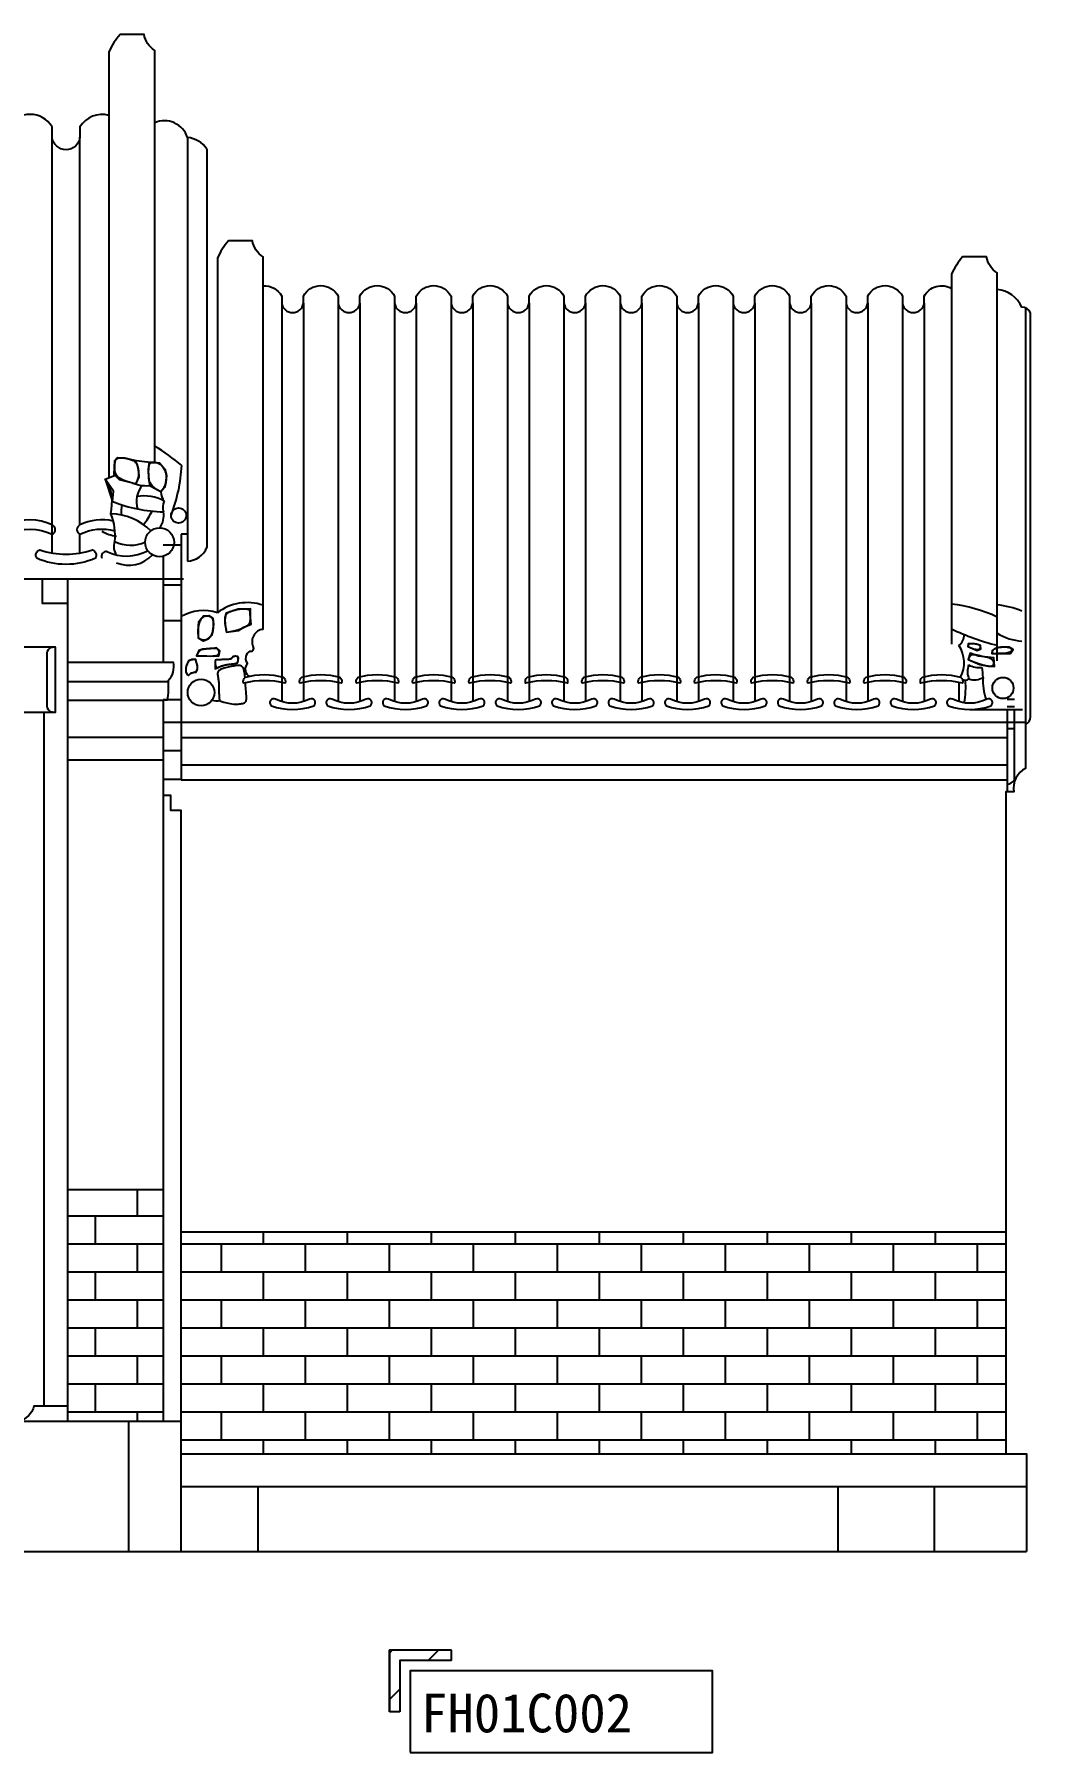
# Model space of a CAD drawing. Header units: metres. Extents: x 8921 to 17925, y 7667 to 23320.
# Drawn here: x 14069 to 17925, y 16674 to 23320 of the extents above; entities that cross this region are included whole.
import ezdxf

# ---------------------------------------------------------------- set-up
doc = ezdxf.new("R2010")
doc.units = ezdxf.units.M
for name, color, linetype in [('2', 2, 'Continuous'), ('3', 3, 'Continuous'), ('4', 4, 'Continuous'), ('7', 7, 'Continuous'), ('BH', 3, 'Continuous')]:
    doc.layers.add(name, color=color, linetype=linetype)

msp = doc.modelspace()

# ---------------------------------------------------------------- hatches: boundary and pattern name
at = {"layer": '3'}
h = msp.add_hatch(dxfattribs=at)
h.set_pattern_fill('ANSI31', scale=40)
h.paths.add_polyline_path([(15683.22, 17070.3), (15443.22, 17070.3), (15443.22, 16832.33), (15483.22, 16832.33), (15483.22, 17030.3), (15683.22, 17030.3)])
at = {"layer": 'BH'}
h = msp.add_hatch(dxfattribs=at)
h.set_pattern_fill('AR-BRSTD', scale=1.6)
h.paths.add_polyline_path([(14198.86, 17955.88), (14566.86, 17955.88), (14566.86, 18851.88), (14198.86, 18851.88)])
h.paths.add_polyline_path([(14637.26, 18688.28), (14637.26, 17829.88), (17828.85, 17829.88), (17828.85, 18688.28)])

# ---------------------------------------------------------------- linework, layer by layer
at = {"layer": '2'}
msp.add_line((8949.75, 17451.88), (17908.85, 17451.88), dxfattribs=at)
at = {"layer": '3'}
for p, q in [((14137.5, 21314.52), (14137.5, 22922.12)), ((14245.5, 21422.52), (14245.5, 22922.12)), ((14661.26, 22920.73), (14661.26, 21283.23)), ((15026.23, 22280.05), (15026.23, 20774.8)), ((15110.23, 22280.05), (15110.23, 20774.8)), ((15244.63, 22280.05), (15244.63, 20774.8)), ((15328.63, 22280.05), (15328.63, 20774.8)), ((15463.03, 22280.05), (15463.03, 20774.8)), ((15463.03, 22280.05), (15463.03, 20774.8)), ((15547.03, 22280.05), (15547.03, 20774.8)), ((15681.43, 22280.05), (15681.43, 20774.8)), ((15681.43, 22280.05), (15681.43, 20774.8)), ((15765.43, 22280.05), (15765.43, 20774.8)), ((15899.83, 22280.05), (15899.83, 20774.8)), ((15899.83, 22280.05), (15899.83, 20774.8)), ((15983.83, 22280.05), (15983.83, 20774.8)), ((16118.23, 22280.05), (16118.23, 20774.8)), ((16118.23, 22280.05), (16118.23, 20774.8)), ((16202.23, 22280.05), (16202.23, 20774.8)), ((16336.63, 22280.05), (16336.63, 20774.8)), ((16336.63, 22280.05), (16336.63, 20774.8)), ((16420.63, 22280.05), (16420.63, 20774.8)), ((16555.03, 22280.05), (16555.03, 20774.8)), ((16555.03, 22280.05), (16555.03, 20774.8)), ((16639.03, 22280.05), (16639.03, 20774.8)), ((16773.43, 22280.05), (16773.43, 20774.8)), ((16773.43, 22280.05), (16773.43, 20774.8)), ((16857.43, 22280.05), (16857.43, 20774.8)), ((16991.83, 22280.05), (16991.83, 20774.8)), ((16991.83, 22280.05), (16991.83, 20774.8)), ((17075.83, 22280.05), (17075.83, 20774.8)), ((17210.23, 22280.05), (17210.23, 20774.8)), ((17210.23, 22280.05), (17210.23, 20774.8)), ((17294.23, 22280.05), (17294.23, 20774.8)), ((17428.63, 22280.05), (17428.63, 20774.8)), ((17428.63, 22280.05), (17428.63, 20774.8)), ((17512.63, 22280.05), (17512.63, 20774.8)), ((17904.82, 22262.38), (17904.82, 20756.98)), ((14245.5, 21314.52), (14245.5, 21386.52)), ((14566.86, 21346.03), (14637.26, 21346.03)), ((14566.86, 21191.37), (14637.26, 21191.37)), ((14566.86, 21053.59), (14637.26, 21053.59)), ((14198.86, 20817.28), (14586.65, 20817.28)), ((15026.23, 20814.02), (15026.23, 20739.04)), ((15110.23, 20814.02), (15110.23, 20739.04)), ((15244.63, 20814.02), (15244.63, 20739.04)), ((15328.63, 20814.02), (15328.63, 20739.04)), ((15463.03, 20814.02), (15463.03, 20739.04)), ((15463.03, 20814.02), (15463.03, 20739.04)), ((15547.03, 20814.02), (15547.03, 20739.04)), ((15681.43, 20814.02), (15681.43, 20739.04)), ((15681.43, 20814.02), (15681.43, 20739.04)), ((15765.43, 20814.02), (15765.43, 20739.04)), ((15899.83, 20814.02), (15899.83, 20739.04)), ((15899.83, 20814.02), (15899.83, 20739.04)), ((15983.83, 20814.02), (15983.83, 20739.04)), ((16118.23, 20814.02), (16118.23, 20739.04)), ((16118.23, 20814.02), (16118.23, 20739.04)), ((16202.23, 20814.02), (16202.23, 20739.04)), ((16336.63, 20814.02), (16336.63, 20739.04)), ((16336.63, 20814.02), (16336.63, 20739.04)), ((16420.63, 20814.02), (16420.63, 20739.04)), ((16555.03, 20814.02), (16555.03, 20739.04)), ((16555.03, 20814.02), (16555.03, 20739.04)), ((16639.03, 20814.02), (16639.03, 20739.04)), ((16773.43, 20814.02), (16773.43, 20739.04)), ((16773.43, 20814.02), (16773.43, 20739.04)), ((16857.43, 20814.02), (16857.43, 20739.04)), ((16991.83, 20814.02), (16991.83, 20739.04)), ((16991.83, 20814.02), (16991.83, 20739.04)), ((17075.83, 20814.02), (17075.83, 20739.04)), ((17210.23, 20814.02), (17210.23, 20739.04)), ((17210.23, 20814.02), (17210.23, 20739.04)), ((17294.23, 20814.02), (17294.23, 20739.04)), ((17428.63, 20814.02), (17428.63, 20739.04)), ((17428.63, 20814.02), (17428.63, 20739.04)), ((17512.63, 20814.02), (17512.63, 20739.04)), ((17647.03, 20814.02), (17647.03, 20739.04)), ((14566.86, 20747.1), (14637.26, 20747.1)), ((17833.42, 20749.21), (17862.11, 20749.21)), ((17689.03, 20708.79), (17892.86, 20708.79)), ((17833.42, 20720.26), (17862.11, 20720.26)), ((14566.86, 20659.93), (14637.26, 20659.93)), ((17833.42, 20635.59), (17862.11, 20635.59)), ((14637.26, 20495.48), (17833.42, 20495.48)), ((14637.26, 17703.88), (17908.85, 17703.88)), ((17552.05, 17703.88), (17552.05, 17451.88)), ((15443.22, 16832.33), (15443.22, 17070.3)), ((15683.22, 17030.3), (15683.22, 17070.3)), ((15483.22, 16832.33), (15443.22, 16832.33))]:
    msp.add_line(p, q, dxfattribs=at)
for points in [[(14460.98, 21582.3), (14460.98, 21582.3), (14440.03, 21587.5), (14423.39, 21592.41), (14410.52, 21597.14), (14400.86, 21601.76), (14393.89, 21606.38), (14389.06, 21611.09), (14385.82, 21615.98), (14383.63, 21621.13), (14382.04, 21626.6), (14380.91, 21632.31), (14380.2, 21638.13), (14379.87, 21643.94), (14379.86, 21649.6), (14380.14, 21654.99), (14380.66, 21659.98), (14381.38, 21664.46), (14382.25, 21668.32), (14383.28, 21671.59), (14384.49, 21674.31), (14385.89, 21676.55), (14387.48, 21678.36), (14389.29, 21679.78), (14391.32, 21680.87), (14393.58, 21681.69), (14396.09, 21682.27), (14398.85, 21682.65), (14401.83, 21682.83), (14405.03, 21682.81), (14408.44, 21682.63), (14412.06, 21682.28), (14415.86, 21681.79), (14419.85, 21681.16), (14424.01, 21680.4), (14428.26, 21679.52), (14432.54, 21678.51), (14436.77, 21677.38), (14440.88, 21676.13), (14444.78, 21674.75), (14448.41, 21673.24), (14451.7, 21671.62), (14454.58, 21669.87), (14457.07, 21667.99), (14459.23, 21666), (14461.08, 21663.9), (14462.68, 21661.68), (14464.05, 21659.35), (14465.24, 21656.92), (14466.29, 21654.39), (14467.24, 21651.75), (14468.09, 21649.01), (14468.86, 21646.14), (14469.56, 21643.14), (14470.19, 21640), (14470.75, 21636.7), (14471.26, 21633.24), (14471.73, 21629.61), (14472.13, 21625.77), (14472.35, 21621.6), (14472.21, 21616.98), (14471.58, 21611.77), (14470.3, 21605.83), (14468.21, 21599.03), (14465.15, 21591.23), (14460.98, 21582.3), (14398.89, 21596.61), (14378.19, 21617.28), (14379.79, 21671.35), (14390.93, 21684.07), (14418, 21682.48), (14456.21, 21672.94), (14467.35, 21655.45), (14472.13, 21631.6), (14473.72, 21607.74), (14460.98, 21582.3)], [(14343.17, 21599.79), (14385.82, 21615.98)], [(14364.72, 21465.07), (14364.72, 21465.07), (14367.14, 21482.99), (14368.83, 21500.24), (14369.42, 21517), (14368.55, 21533.46), (14365.85, 21549.78), (14360.97, 21566.16), (14353.53, 21582.77), (14343.17, 21599.79), (14371.82, 21513.92), (14375.01, 21553.68), (14343.17, 21599.79)], [(14558.1, 21550.5), (14558.1, 21550.5), (14544.34, 21558.52), (14533.78, 21565.94), (14525.98, 21572.81), (14520.51, 21579.2), (14516.9, 21585.18), (14514.73, 21590.8), (14513.53, 21596.14), (14512.86, 21601.25), (14512.36, 21606.19), (14511.94, 21610.97), (14511.62, 21615.6), (14511.39, 21620.08), (14511.25, 21624.42), (14511.2, 21628.63), (14511.25, 21632.69), (14511.4, 21636.63), (14511.65, 21640.44), (14512.01, 21644.09), (14512.49, 21647.53), (14513.09, 21650.75), (14513.84, 21653.68), (14514.72, 21656.31), (14515.77, 21658.59), (14516.97, 21660.49), (14518.35, 21661.97), (14519.9, 21663.09), (14521.6, 21663.88), (14523.44, 21664.39), (14525.43, 21664.69), (14527.53, 21664.81), (14529.76, 21664.8), (14532.1, 21664.73), (14534.54, 21664.61), (14537.05, 21664.42), (14539.64, 21664.12), (14542.28, 21663.67), (14544.96, 21663.01), (14547.66, 21662.12), (14550.37, 21660.94), (14553.06, 21659.43), (14555.73, 21657.56), (14558.35, 21655.37), (14560.9, 21652.9), (14563.35, 21650.22), (14565.67, 21647.35), (14567.84, 21644.37), (14569.84, 21641.31), (14571.64, 21638.22), (14573.22, 21635.15), (14574.59, 21632.1), (14575.75, 21629.05), (14576.71, 21626), (14577.49, 21622.93), (14578.09, 21619.85), (14578.53, 21616.73), (14578.8, 21613.57), (14578.93, 21610.37), (14578.92, 21607.12), (14578.78, 21603.82), (14578.52, 21600.49), (14578.16, 21597.12), (14577.7, 21593.71), (14577.16, 21590.27), (14576.55, 21586.81), (14575.85, 21583.3), (14574.95, 21579.68), (14573.73, 21575.85), (14572.05, 21571.73), (14569.78, 21567.23), (14566.79, 21562.24), (14562.94, 21556.7), (14558.1, 21550.5), (14516.71, 21572.76), (14511.93, 21602.97), (14510.34, 21637.96), (14515.12, 21664.99), (14531.04, 21664.99), (14553.33, 21663.4), (14574.03, 21637.96), (14580.39, 21614.1), (14577.21, 21587.07), (14572.43, 21567.99), (14558.1, 21550.5)], [(14098.86, 21213.48), (14098.86, 21120.68), (14198.86, 21120.68)], [(14704.23, 20984.34), (14704.23, 20984.34), (14703.77, 20994.71), (14703.61, 21004.09), (14703.72, 21012.56), (14704.09, 21020.19), (14704.72, 21027.05), (14705.59, 21033.21), (14706.69, 21038.75), (14707.99, 21043.74), (14709.51, 21048.24), (14711.2, 21052.28), (14713.06, 21055.88), (14715.06, 21059.06), (14717.19, 21061.83), (14719.42, 21064.22), (14721.75, 21066.25), (14724.14, 21067.93), (14726.59, 21069.28), (14729.06, 21070.32), (14731.55, 21071.06), (14734.03, 21071.52), (14736.49, 21071.72), (14738.9, 21071.67), (14741.25, 21071.39), (14743.52, 21070.88), (14745.68, 21070.18), (14747.74, 21069.28), (14749.68, 21068.18), (14751.49, 21066.89), (14753.16, 21065.41), (14754.68, 21063.74), (14756.04, 21061.89), (14757.24, 21059.86), (14758.26, 21057.66), (14759.12, 21055.3), (14759.82, 21052.79), (14760.37, 21050.16), (14760.78, 21047.4), (14761.06, 21044.56), (14761.23, 21041.63), (14761.28, 21038.63), (14761.23, 21035.59), (14761.09, 21032.51), (14760.87, 21029.43), (14760.57, 21026.37), (14760.21, 21023.34), (14759.8, 21020.38), (14759.35, 21017.49), (14758.86, 21014.71), (14758.34, 21012.05), (14757.78, 21009.51), (14757.17, 21007.07), (14756.5, 21004.73), (14755.75, 21002.48), (14754.92, 21000.31), (14753.98, 20998.21), (14752.94, 20996.16), (14751.76, 20994.17), (14750.45, 20992.23), (14748.99, 20990.34), (14747.37, 20988.49), (14745.58, 20986.68), (14743.61, 20984.92), (14741.44, 20983.2), (14739.08, 20981.52), (14736.48, 20979.9), (14733.57, 20978.5), (14730.26, 20977.48), (14726.45, 20977.03), (14722.03, 20977.31), (14716.92, 20978.51), (14711.02, 20980.79), (14704.23, 20984.34), (14702.61, 21013.37), (14705.84, 21048.84), (14723.6, 21071.42), (14744.59, 21073.03), (14759.12, 21061.75), (14762.35, 21039.17), (14759.12, 21013.37), (14754.28, 20995.63), (14741.36, 20981.11), (14723.6, 20973.05), (14704.23, 20984.34)], [(14812.41, 21008.53), (14812.41, 21008.53), (14828.33, 21010.94), (14841.27, 21013.34), (14851.64, 21015.71), (14859.85, 21018.04), (14866.33, 21020.29), (14871.5, 21022.48), (14875.76, 21024.56), (14879.55, 21026.54), (14883.19, 21028.4), (14886.72, 21030.21), (14890.08, 21032.03), (14893.22, 21033.93), (14896.09, 21035.98), (14898.64, 21038.25), (14900.81, 21040.82), (14902.56, 21043.74), (14903.84, 21047.06), (14904.72, 21050.73), (14905.25, 21054.64), (14905.52, 21058.72), (14905.58, 21062.88), (14905.51, 21067.02), (14905.37, 21071.06), (14905.25, 21074.92), (14905.17, 21078.51), (14905.05, 21081.81), (14904.8, 21084.81), (14904.31, 21087.52), (14903.46, 21089.9), (14902.14, 21091.96), (14900.27, 21093.69), (14897.71, 21095.07), (14894.42, 21096.11), (14890.48, 21096.83), (14886.04, 21097.24), (14881.23, 21097.39), (14876.19, 21097.3), (14871.07, 21097), (14866, 21096.52), (14861.11, 21095.88), (14856.53, 21095.12), (14852.25, 21094.25), (14848.25, 21093.3), (14844.5, 21092.29), (14840.97, 21091.24), (14837.65, 21090.17), (14834.51, 21089.12), (14831.51, 21088.09), (14828.65, 21087.1), (14825.93, 21086.14), (14823.36, 21085.18), (14820.95, 21084.19), (14818.72, 21083.15), (14816.68, 21082.04), (14814.84, 21080.83), (14813.21, 21079.49), (14811.81, 21078), (14810.62, 21076.34), (14809.61, 21074.5), (14808.77, 21072.46), (14808.09, 21070.21), (14807.54, 21067.73), (14807.1, 21065), (14806.76, 21062.01), (14806.5, 21058.71), (14806.39, 21054.9), (14806.49, 21050.36), (14806.86, 21044.85), (14807.57, 21038.14), (14808.69, 21030), (14810.28, 21020.21), (14812.41, 21008.53), (14859.23, 21014.98), (14880.22, 21027.88), (14907.67, 21039.17), (14904.44, 21077.87), (14906.05, 21098.84), (14857.62, 21097.23), (14830.17, 21087.55), (14810.79, 21081.1), (14805.95, 21064.97), (14805.95, 21042.39), (14812.41, 21008.53)], [(14696.15, 20916.61), (14696.15, 20916.61), (14718.47, 20916.11), (14736.16, 20915.86), (14749.82, 20915.83), (14760.05, 20916.05), (14767.45, 20916.51), (14772.62, 20917.23), (14776.14, 20918.2), (14778.63, 20919.43), (14780.59, 20920.91), (14782.12, 20922.61), (14783.26, 20924.48), (14784.03, 20926.47), (14784.46, 20928.52), (14784.56, 20930.6), (14784.36, 20932.64), (14783.88, 20934.61), (14783.15, 20936.46), (14782.18, 20938.18), (14780.99, 20939.74), (14779.58, 20941.13), (14777.96, 20942.35), (14776.16, 20943.38), (14774.18, 20944.21), (14772.04, 20944.83), (14769.75, 20945.22), (14767.3, 20945.42), (14764.71, 20945.46), (14761.98, 20945.36), (14759.11, 20945.17), (14756.11, 20944.9), (14752.97, 20944.6), (14749.71, 20944.29), (14746.32, 20944), (14742.84, 20943.72), (14739.3, 20943.43), (14735.73, 20943.13), (14732.17, 20942.8), (14728.65, 20942.42), (14725.2, 20941.98), (14721.85, 20941.47), (14718.64, 20940.83), (14715.51, 20939.91), (14712.43, 20938.48), (14709.36, 20936.34), (14706.24, 20933.3), (14703.03, 20929.13), (14699.68, 20923.63), (14696.15, 20916.61), (14762.35, 20914.99), (14783.34, 20916.61), (14786.57, 20935.96), (14773.66, 20947.25), (14751.05, 20944.02), (14720.37, 20942.41), (14705.84, 20937.57), (14696.15, 20916.61)], [(17681.74, 20951.94), (17681.74, 20951.94), (17694.03, 20947.18), (17703.87, 20943.91), (17711.57, 20941.93), (17717.42, 20941.03), (17721.72, 20941), (17724.78, 20941.65), (17726.89, 20942.75), (17728.36, 20944.12), (17729.45, 20945.56), (17730.2, 20947.04), (17730.64, 20948.52), (17730.78, 20950), (17730.63, 20951.44), (17730.21, 20952.82), (17729.52, 20954.14), (17728.6, 20955.35), (17727.44, 20956.46), (17726.07, 20957.45), (17724.52, 20958.34), (17722.82, 20959.13), (17720.98, 20959.82), (17719.04, 20960.43), (17717.02, 20960.95), (17714.94, 20961.4), (17712.83, 20961.77), (17710.69, 20962.07), (17708.5, 20962.32), (17706.28, 20962.52), (17703.99, 20962.67), (17701.66, 20962.79), (17699.26, 20962.88), (17696.79, 20962.95), (17694.27, 20962.98), (17691.76, 20962.86), (17689.34, 20962.47), (17687.11, 20961.69), (17685.15, 20960.37), (17683.55, 20958.39), (17682.38, 20955.63), (17681.74, 20951.94), (17718.05, 20937.07), (17732.01, 20943.58), (17731.08, 20956.59), (17715.25, 20962.17), (17697.57, 20963.1), (17682.67, 20963.1), (17681.74, 20951.94)], [(17774.83, 20925.91), (17774.83, 20925.91), (17798.99, 20926.24), (17817.53, 20927.16), (17831.17, 20928.54), (17840.67, 20930.29), (17846.75, 20932.28), (17850.16, 20934.41), (17851.64, 20936.56), (17851.93, 20938.62), (17851.66, 20940.49), (17850.95, 20942.17), (17849.83, 20943.66), (17848.33, 20944.97), (17846.46, 20946.11), (17844.26, 20947.07), (17841.73, 20947.88), (17838.9, 20948.54), (17835.81, 20949.05), (17832.49, 20949.42), (17829.01, 20949.67), (17825.42, 20949.79), (17821.79, 20949.81), (17818.16, 20949.73), (17814.58, 20949.56), (17811.13, 20949.31), (17807.84, 20948.98), (17804.71, 20948.58), (17801.73, 20948.08), (17798.87, 20947.5), (17796.12, 20946.82), (17793.47, 20946.03), (17790.9, 20945.13), (17788.4, 20944.12), (17785.97, 20942.97), (17783.63, 20941.63), (17781.46, 20940.04), (17779.49, 20938.12), (17777.79, 20935.82), (17776.42, 20933.06), (17775.41, 20929.78), (17774.83, 20925.91), (17847.44, 20925.91), (17856.74, 20940.79), (17841.85, 20950.08), (17809.27, 20950.08), (17787.86, 20945.44), (17775.76, 20937.07), (17774.83, 20925.91)], [(14665.25, 20840.92), (14665.25, 20840.92), (14668.99, 20844.26), (14672.71, 20846.89), (14676.34, 20848.94), (14679.84, 20850.53), (14683.16, 20851.77), (14686.23, 20852.79), (14689, 20853.71), (14691.43, 20854.66), (14693.47, 20855.74), (14695.14, 20856.94), (14696.49, 20858.26), (14697.56, 20859.68), (14698.39, 20861.18), (14699.01, 20862.75), (14699.46, 20864.36), (14699.79, 20866.01), (14700.02, 20867.68), (14700.17, 20869.36), (14700.24, 20871.06), (14700.24, 20872.78), (14700.16, 20874.51), (14700.01, 20876.24), (14699.79, 20877.99), (14699.51, 20879.75), (14699.17, 20881.52), (14698.78, 20883.28), (14698.35, 20885.03), (14697.9, 20886.74), (14697.44, 20888.41), (14696.98, 20890.03), (14696.52, 20891.57), (14696.09, 20893.04), (14695.69, 20894.41), (14695.29, 20895.68), (14694.86, 20896.84), (14694.38, 20897.89), (14693.81, 20898.83), (14693.13, 20899.64), (14692.3, 20900.33), (14691.29, 20900.88), (14690.08, 20901.29), (14688.7, 20901.58), (14687.17, 20901.75), (14685.53, 20901.8), (14683.8, 20901.75), (14682.03, 20901.6), (14680.23, 20901.37), (14678.45, 20901.06), (14676.71, 20900.68), (14675.02, 20900.23), (14673.39, 20899.69), (14671.84, 20899.08), (14670.36, 20898.38), (14668.98, 20897.59), (14667.71, 20896.7), (14666.54, 20895.71), (14665.49, 20894.63), (14664.55, 20893.45), (14663.7, 20892.21), (14662.92, 20890.93), (14662.22, 20889.61), (14661.56, 20888.28), (14660.95, 20886.96), (14660.35, 20885.66), (14659.77, 20884.4), (14659.2, 20883.17), (14658.65, 20881.97), (14658.12, 20880.79), (14657.63, 20879.62), (14657.17, 20878.45), (14656.75, 20877.26), (14656.38, 20876.06), (14656.06, 20874.84), (14655.79, 20873.59), (14655.56, 20872.32), (14655.38, 20871.01), (14655.23, 20869.69), (14655.12, 20868.33), (14655.04, 20866.95), (14654.99, 20865.55), (14654.97, 20864.12), (14654.98, 20862.66), (14655.03, 20861.19), (14655.12, 20859.7), (14655.26, 20858.19), (14655.45, 20856.67), (14655.7, 20855.14), (14656.01, 20853.6), (14656.4, 20852.06), (14656.91, 20850.51), (14657.58, 20848.95), (14658.48, 20847.38), (14659.64, 20845.8), (14661.13, 20844.19), (14662.98, 20842.57), (14665.25, 20840.92), (14675.22, 20850.88), (14695.72, 20853.1), (14700.71, 20865.83), (14700.15, 20879.66), (14695.72, 20894.05), (14693.51, 20902.35), (14677.99, 20901.8), (14665.25, 20896.82), (14660.26, 20885.2), (14655.83, 20876.34), (14654.72, 20865.83), (14655.27, 20853.65), (14658.6, 20845.35), (14665.25, 20840.92)], [(14768.31, 20896.82), (14768.31, 20896.82), (14768.61, 20886.91), (14769.43, 20879.73), (14770.7, 20874.9), (14772.31, 20872), (14774.16, 20870.64), (14776.18, 20870.42), (14778.26, 20870.93), (14780.32, 20871.78), (14782.27, 20872.63), (14784.12, 20873.42), (14785.89, 20874.16), (14787.61, 20874.86), (14789.3, 20875.52), (14790.97, 20876.15), (14792.65, 20876.76), (14794.35, 20877.36), (14796.11, 20877.94), (14797.92, 20878.51), (14799.78, 20879.07), (14801.69, 20879.62), (14803.64, 20880.14), (14805.64, 20880.65), (14807.69, 20881.14), (14809.78, 20881.6), (14811.91, 20882.04), (14814.07, 20882.45), (14816.26, 20882.83), (14818.45, 20883.19), (14820.63, 20883.52), (14822.8, 20883.83), (14824.95, 20884.11), (14827.05, 20884.37), (14829.1, 20884.6), (14831.1, 20884.81), (14833.06, 20885.01), (14834.97, 20885.21), (14836.83, 20885.41), (14838.66, 20885.62), (14840.44, 20885.86), (14842.19, 20886.12), (14843.9, 20886.41), (14845.57, 20886.75), (14847.16, 20887.13), (14848.67, 20887.56), (14850.08, 20888.05), (14851.38, 20888.6), (14852.54, 20889.21), (14853.55, 20889.9), (14854.41, 20890.67), (14855.12, 20891.5), (14855.7, 20892.41), (14856.17, 20893.37), (14856.56, 20894.39), (14856.86, 20895.47), (14857.12, 20896.58), (14857.34, 20897.74), (14857.54, 20898.93), (14857.72, 20900.14), (14857.87, 20901.36), (14858, 20902.57), (14858.09, 20903.76), (14858.16, 20904.91), (14858.18, 20906.02), (14858.17, 20907.06), (14858.11, 20908.02), (14858, 20908.91), (14857.83, 20909.73), (14857.58, 20910.47), (14857.25, 20911.15), (14856.83, 20911.75), (14856.31, 20912.3), (14855.68, 20912.78), (14854.93, 20913.2), (14854.07, 20913.56), (14853.13, 20913.86), (14852.11, 20914.11), (14851.04, 20914.31), (14849.92, 20914.46), (14848.79, 20914.57), (14847.64, 20914.62), (14846.5, 20914.63), (14845.38, 20914.6), (14844.29, 20914.52), (14843.22, 20914.39), (14842.19, 20914.21), (14841.21, 20913.97), (14840.29, 20913.68), (14839.42, 20913.33), (14838.62, 20912.92), (14837.89, 20912.46), (14837.2, 20911.95), (14836.56, 20911.4), (14835.95, 20910.83), (14835.37, 20910.23), (14834.81, 20909.62), (14834.25, 20909), (14833.69, 20908.37), (14833.12, 20907.76), (14832.52, 20907.15), (14831.86, 20906.56), (14831.14, 20905.99), (14830.34, 20905.45), (14829.44, 20904.95), (14828.43, 20904.48), (14827.29, 20904.05), (14826.02, 20903.66), (14824.62, 20903.32), (14823.09, 20903.01), (14821.42, 20902.74), (14819.61, 20902.52), (14817.67, 20902.32), (14815.6, 20902.17), (14813.38, 20902.05), (14811.07, 20901.95), (14808.69, 20901.89), (14806.27, 20901.83), (14803.85, 20901.8), (14801.47, 20901.77), (14799.15, 20901.74), (14796.94, 20901.71), (14794.86, 20901.67), (14792.91, 20901.62), (14791.08, 20901.57), (14789.37, 20901.52), (14787.76, 20901.47), (14786.24, 20901.42), (14784.81, 20901.38), (14783.46, 20901.34), (14782.17, 20901.31), (14780.96, 20901.28), (14779.8, 20901.25), (14778.69, 20901.21), (14777.63, 20901.15), (14776.61, 20901.07), (14775.63, 20900.97), (14774.68, 20900.83), (14773.76, 20900.65), (14772.87, 20900.42), (14772.01, 20900.11), (14771.19, 20899.71), (14770.4, 20899.2), (14769.66, 20898.56), (14768.96, 20897.77), (14768.31, 20896.82), (14768.31, 20866.38), (14781.61, 20872.47), (14793.8, 20877.45), (14809.32, 20881.88), (14827.6, 20884.64), (14842.56, 20885.75), (14855.31, 20889.07), (14857.52, 20897.37), (14858.63, 20907.89), (14856.97, 20913.42), (14847.55, 20915.08), (14838.68, 20913.98), (14834.25, 20909), (14829.82, 20904.01), (14817.07, 20901.8), (14795.46, 20901.8), (14782.72, 20901.25), (14774.41, 20901.25), (14769.97, 20899.59), (14768.31, 20896.82)], [(14884.4, 20832.53), (14883.89, 20838.23), (14883.15, 20844.95), (14882.26, 20851.25), (14881.16, 20857.04), (14879.82, 20862.26), (14878.17, 20866.85), (14876.17, 20870.74), (14873.76, 20873.87), (14870.92, 20876.19), (14867.65, 20877.78), (14863.99, 20878.72), (14859.97, 20879.11), (14855.62, 20879.05), (14850.98, 20878.63), (14846.07, 20877.95), (14840.93, 20877.09), (14835.6, 20876.15), (14830.14, 20875.13), (14824.65, 20874.05), (14819.2, 20872.9), (14813.88, 20871.68), (14808.77, 20870.4), (14803.94, 20869.07), (14799.49, 20867.69), (14795.48, 20866.25), (14791.91, 20864.75), (14788.78, 20863.17), (14786.07, 20861.51), (14783.78, 20859.74), (14781.89, 20857.86), (14780.41, 20855.86), (14779.31, 20853.71), (14778.58, 20851.42), (14778.18, 20848.99), (14778.06, 20846.44), (14778.16, 20843.77), (14778.45, 20841), (14778.85, 20838.14), (14779.34, 20835.21), (14779.85, 20832.21), (14780.34, 20829.16), (14780.8, 20826.07), (14781.23, 20822.94), (14781.63, 20819.78), (14781.99, 20816.59), (14782.31, 20813.39), (14782.58, 20810.17), (14782.81, 20806.94), (14782.98, 20803.71), (14783.12, 20800.47), (14783.21, 20797.18), (14783.28, 20793.82), (14783.32, 20790.39), (14783.34, 20786.85), (14783.34, 20783.2), (14783.34, 20779.39), (14783.35, 20775.43), (14783.39, 20771.29), (14783.51, 20766.98), (14783.75, 20762.48), (14784.13, 20757.78), (14784.71, 20752.88), (14785.51, 20747.77), (14786.57, 20742.44)], [(17683.6, 20902.67), (17683.6, 20902.67), (17699.06, 20896.08), (17712.1, 20890.84), (17723.02, 20886.79), (17732.13, 20883.73), (17739.7, 20881.51), (17746.04, 20879.95), (17751.45, 20878.87), (17756.21, 20878.11), (17760.57, 20877.52), (17764.57, 20877.11), (17768.21, 20876.94), (17771.45, 20877.05), (17774.31, 20877.49), (17776.76, 20878.31), (17778.8, 20879.56), (17780.41, 20881.28), (17781.58, 20883.5), (17782.26, 20886.13), (17782.39, 20889.05), (17781.91, 20892.15), (17780.77, 20895.32), (17778.91, 20898.43), (17776.28, 20901.39), (17772.81, 20904.06), (17768.49, 20906.38), (17763.42, 20908.37), (17757.73, 20910.1), (17751.56, 20911.64), (17745.03, 20913.05), (17738.3, 20914.41), (17731.48, 20915.78), (17724.72, 20917.23), (17718.13, 20918.76), (17711.81, 20920.06), (17705.83, 20920.77), (17700.26, 20920.53), (17695.18, 20918.96), (17690.66, 20915.71), (17686.78, 20910.4), (17683.6, 20902.67), (17728.29, 20883.14), (17759.94, 20876.64), (17785.07, 20875.71), (17782.28, 20908.25), (17722.7, 20915.68), (17691.05, 20926.84), (17683.6, 20902.67)], [(14935.66, 17451.88), (14935.66, 17703.88)], [(17180.46, 17451.88), (17180.46, 17703.88)], [(15683.22, 17070.3), (15443.22, 17070.3), (15443.22, 16832.33)], [(15683.22, 17030.3), (15483.22, 17030.3), (15483.22, 16832.33)]]:
    msp.add_lwpolyline(points, dxfattribs=at)
for points in [[(14137.5, 21386.52, 0.68), (14137.5, 21422.52, 0.24), (13967.9, 21422.52, 0.68), (13967.9, 21386.52, -0.24)], [(14078.07, 21293.91, -0.48), (14089.5, 21326.12, 0.16), (14293.5, 21326.12, -0.48), (14304.93, 21293.91, -0.21)], [(15032.52, 20833.35, -0.35), (15039.74, 20811.2, 0.11), (14878.32, 20811.2, -0.35), (14885.54, 20833.35, -0.14)], [(15250.92, 20833.35, -0.35), (15258.14, 20811.2, 0.11), (15096.72, 20811.2, -0.35), (15103.94, 20833.35, -0.14)], [(15469.32, 20833.35, -0.35), (15476.54, 20811.2, 0.11), (15315.12, 20811.2, -0.35), (15322.34, 20833.35, -0.14)], [(15687.72, 20833.35, -0.35), (15694.94, 20811.2, 0.11), (15533.52, 20811.2, -0.35), (15540.74, 20833.35, -0.14)], [(15906.12, 20833.35, -0.35), (15913.34, 20811.2, 0.11), (15751.92, 20811.2, -0.35), (15759.14, 20833.35, -0.14)], [(16124.52, 20833.35, -0.35), (16131.74, 20811.2, 0.11), (15970.32, 20811.2, -0.35), (15977.54, 20833.35, -0.14)], [(16342.92, 20833.35, -0.35), (16350.14, 20811.2, 0.11), (16188.72, 20811.2, -0.35), (16195.94, 20833.35, -0.14)], [(16561.32, 20833.35, -0.35), (16568.54, 20811.2, 0.11), (16407.12, 20811.2, -0.35), (16414.34, 20833.35, -0.14)], [(16779.72, 20833.35, -0.35), (16786.94, 20811.2, 0.11), (16625.52, 20811.2, -0.35), (16632.74, 20833.35, -0.14)], [(16998.12, 20833.35, -0.35), (17005.34, 20811.2, 0.11), (16843.92, 20811.2, -0.35), (16851.14, 20833.35, -0.14)], [(17216.52, 20833.35, -0.35), (17223.74, 20811.2, 0.11), (17062.32, 20811.2, -0.35), (17069.54, 20833.35, -0.14)], [(17434.92, 20833.35, -0.35), (17442.14, 20811.2, 0.11), (17280.72, 20811.2, -0.35), (17287.94, 20833.35, -0.14)], [(17653.32, 20833.35, -0.35), (17660.54, 20811.2, 0.11), (17499.12, 20811.2, -0.35), (17506.34, 20833.35, -0.14)], [(14986.08, 20723.71, 0.18), (15150.38, 20723.71, 0.94), (15134.23, 20748.79, -0.24), (15002.23, 20748.79, 0.94)], [(15204.48, 20723.71, 0.18), (15368.78, 20723.71, 0.94), (15352.63, 20748.79, -0.24), (15220.63, 20748.79, 0.94)], [(15422.88, 20723.71, 0.18), (15587.18, 20723.71, 0.94), (15571.03, 20748.79, -0.24), (15439.03, 20748.79, 0.94)], [(15641.28, 20723.71, 0.18), (15805.58, 20723.71, 0.94), (15789.43, 20748.79, -0.24), (15657.43, 20748.79, 0.94)], [(15859.68, 20723.71, 0.18), (16023.98, 20723.71, 0.94), (16007.83, 20748.79, -0.24), (15875.83, 20748.79, 0.94)], [(16078.08, 20723.71, 0.18), (16242.38, 20723.71, 0.94), (16226.23, 20748.79, -0.24), (16094.23, 20748.79, 0.94)], [(16296.48, 20723.71, 0.18), (16460.78, 20723.71, 0.94), (16444.63, 20748.79, -0.24), (16312.63, 20748.79, 0.94)], [(16514.88, 20723.71, 0.18), (16679.18, 20723.71, 0.94), (16663.03, 20748.79, -0.24), (16531.03, 20748.79, 0.94)], [(16733.28, 20723.71, 0.18), (16897.58, 20723.71, 0.94), (16881.43, 20748.79, -0.24), (16749.43, 20748.79, 0.94)], [(16951.68, 20723.71, 0.18), (17115.98, 20723.71, 0.94), (17099.83, 20748.79, -0.24), (16967.83, 20748.79, 0.94)], [(17170.08, 20723.71, 0.18), (17334.38, 20723.71, 0.94), (17318.23, 20748.79, -0.24), (17186.23, 20748.79, 0.94)], [(17388.48, 20723.71, 0.18), (17552.78, 20723.71, 0.94), (17536.63, 20748.79, -0.24), (17404.63, 20748.79, 0.94)], [(17606.88, 20723.71, 0.18), (17771.18, 20723.71, 0.94), (17755.03, 20748.79, -0.24), (17623.03, 20748.79, 0.94)]]:
    msp.add_lwpolyline(points, format="xyb", close=True, dxfattribs=at)
for points in [[(14374.42, 21437.32, 0.18), (14245.5, 21422.52, 0.68), (14245.5, 21386.52, -0.19), (14380.94, 21399.64, -0.19)], [(14151.19, 20698.28, -0.52), (14118.47, 20725.85), (14118.47, 20922.71, -0.52), (14151.19, 20950.28)]]:
    msp.add_lwpolyline(points, format="xyb", dxfattribs=at)
msp.add_lwpolyline([(15523.22, 16674.35), (16693.7, 16674.35), (16693.7, 16990.3), (15523.22, 16990.3)], close=True, dxfattribs=at)
for centre, radius in [((14627.25, 21459.49), 29.35), ((14553.61, 21355.53), 55.97), ((17817.65, 20792.03), 40.91)]:
    msp.add_circle(centre, radius, dxfattribs=at)
for centre, radius, start, end in [((14689.68, 23299.96), 1643.17, 261.36, 264.34), ((14081.41, 20975.54), 877.93, 50.53, 58.93), ((13999.66, 21689.15), 640.82, 339, 356.79), ((14503.03, 21712.59), 138.07, 247.64, 278.42), ((14562.55, 21512.96), 98.66, 140.63, 196.81), ((14494.06, 21378.57), 156.27, 60.21, 100.42), ((14624.94, 21554.81), 66.98, 183.69, 217.34), ((14574.57, 22003.93), 530.3, 247.52, 269.31), ((14497.14, 21478.04), 92.05, 165.87, 190.9), ((14185.9, 21658.31), 385.03, 322.53, 331.73), ((14494.49, 21458.2), 75.34, 321.69, 11.85), ((14617.44, 21489.87), 51.81, 152.01, 198.22), ((14175.99, 21383.55), 205.58, 352.91, 23.36), ((14362.31, 21241.29), 223.79, 45.24, 89.38), ((14403.44, 21528.88), 149.86, 240.61, 263.58), ((14434.04, 21338.87), 57.39, 160.33, 213.95), ((14441.91, 21493.35), 148.66, 245.39, 292.02), ((14347.88, 21300.93), 19, 83.77, 198.84), ((14425.93, 21475.55), 173.28, 243.99, 298.3), ((14434.08, 21395.5), 128.14, 248.29, 316.09), ((14723.31, 20921.88), 169.95, 71.49, 120.42), ((14892.79, 20932.6), 189.67, 71.15, 127.52), ((17565.01, 20589.49), 529.28, 64.23, 84.22), ((17761.42, 20782.7), 332.74, 67.1, 84.18), ((18004.84, 21811.81), 879.99, 243.95, 256.21), ((17905.15, 21182.66), 209.82, 238.38, 266.1), ((17617.32, 20996.28), 49.78, 307.29, 3.43), ((17545.86, 20890.06), 121.51, 332.18, 33.25), ((17757.56, 20856.44), 77.13, 161.21, 202.08), ((17724.97, 20957.18), 85.99, 241.96, 277.82), ((16953.53, 20758.84), 791.26, 5.37, 8.22), ((17672.17, 20844.1), 21.7, 234.58, 309.88), ((17365.75, 20794.17), 307.72, 348.8, 5.26), ((17707.94, 20888.13), 64.5, 250.19, 301.16), ((17909.89, 20813.06), 169.74, 173.27, 202.59)]:
    msp.add_arc(centre, radius, start, end, dxfattribs=at)
at = {"layer": '4'}
for p, q in [((14736.09, 22876.12), (14736.09, 21335.21)), ((14661.26, 21386.76), (14637.26, 21386.76)), ((14566.86, 21301.15), (14566.86, 20891.45)), ((14645.92, 21213.48), (11089.12, 21213.48)), ((14198.86, 17955.88), (14198.86, 21213.48)), ((14566.86, 20743.11), (14566.86, 17955.88)), ((14107.19, 18014.28), (14107.19, 20698.28)), ((14637.26, 20659.91), (17904.82, 20659.91)), ((14566.86, 20550.27), (14637.26, 20550.27)), ((14566.86, 20512.84), (14198.86, 20512.84)), ((14637.26, 20437.25), (17833.42, 20437.25)), ((11018.72, 17955.88), (14637.26, 17955.88)), ((14433.26, 17955.88), (14433.26, 17451.88)), ((14637.26, 17829.88), (17828.85, 17829.88))]:
    msp.add_line(p, q, dxfattribs=at)
for points in [[(14534.54, 21664.61), (14534.54, 23258.03, -0.21), (14493.26, 23320.15), (14400.71, 23320.15, 0.07), (14357.74, 23253.14), (14357.74, 21605.32)], [(14137.5, 22962.35, 0.57), (13967.9, 22962.35), (13967.9, 22922.12, -0.89), (13859.9, 22922.12), (13859.9, 22962.35)], [(14357.74, 23006.47, 0.34), (14245.5, 22962.35), (14245.5, 22922.12, -0.89), (14137.5, 22922.12), (14137.5, 22962.35)], [(14661.26, 22920.73, 0.45), (14534.54, 22977.77)], [(14954.06, 21018.96), (14954.06, 22459.4, -0.21), (14912.79, 22521.52), (14820.24, 22521.52, 0.07), (14777.26, 22454.52), (14777.26, 21083.03)], [(17795.14, 20896.97), (17795.14, 22397.62, -0.21), (17753.86, 22459.74), (17661.31, 22459.74, 0.07), (17618.34, 22392.73), (17618.34, 20961.04)], [(14954.06, 22347.89, -0.29), (15026.23, 22308.05), (15026.23, 22280.05)], [(15026.23, 22280.05, 0.86), (15110.23, 22280.05), (15110.23, 22308.05, -0.6), (15244.63, 22308.05), (15244.63, 22280.05)], [(15244.63, 22280.05, 0.86), (15328.63, 22280.05), (15328.63, 22308.05, -0.6), (15463.03, 22308.05), (15463.03, 22280.05)], [(15463.03, 22280.05, 0.86), (15547.03, 22280.05), (15547.03, 22308.05, -0.6), (15681.43, 22308.05), (15681.43, 22280.05)], [(15681.43, 22280.05, 0.86), (15765.43, 22280.05), (15765.43, 22308.05, -0.6), (15899.83, 22308.05), (15899.83, 22280.05)], [(15899.83, 22280.05, 0.86), (15983.83, 22280.05), (15983.83, 22308.05, -0.6), (16118.23, 22308.05), (16118.23, 22280.05)], [(16118.23, 22280.05, 0.86), (16202.23, 22280.05), (16202.23, 22308.05, -0.6), (16336.63, 22308.05), (16336.63, 22280.05)], [(16336.63, 22280.05, 0.86), (16420.63, 22280.05), (16420.63, 22308.05, -0.6), (16555.03, 22308.05), (16555.03, 22280.05)], [(16555.03, 22280.05, 0.86), (16639.03, 22280.05), (16639.03, 22308.05, -0.6), (16773.43, 22308.05), (16773.43, 22280.05)], [(16773.43, 22280.05, 0.86), (16857.43, 22280.05), (16857.43, 22308.05, -0.6), (16991.83, 22308.05), (16991.83, 22280.05)], [(16991.83, 22280.05, 0.86), (17075.83, 22280.05), (17075.83, 22308.05, -0.6), (17210.23, 22308.05), (17210.23, 22280.05)], [(17210.23, 22280.05, 0.86), (17294.23, 22280.05), (17294.23, 22308.05, -0.6), (17428.63, 22308.05), (17428.63, 22280.05)], [(17428.63, 22280.05, 0.86), (17512.63, 22280.05), (17512.63, 22308.05, -0.42), (17618.34, 22337.64, -0.42)], [(17904.82, 20650.9, 0.31), (17924.86, 20680.58), (17924.86, 22242.93, 0.29), (17890.89, 22265.27, 0.27), (17795.14, 22333.44)], [(14198.86, 20891.45), (14605.76, 20891.45, -0.24), (14586.51, 20819.54, -0.06), (14582.59, 20745.15, 0.13), (14566.86, 20743.11), (14198.86, 20743.11)], [(17904.82, 20756.98), (17904.82, 20481.17, 0.32), (17859.71, 20391.07), (17828.85, 20391.07), (17828.85, 17829.88), (17908.85, 17829.88), (17908.85, 17451.88)], [(14198.86, 18014.28), (14067.19, 18014.28, -0.27), (14008.65, 17955.88)]]:
    msp.add_lwpolyline(points, format="xyb", dxfattribs=at)
for points in [[(14637.26, 21386.76), (14637.26, 20437.63), (14566.86, 20437.63)], [(14786.57, 20742.44), (14801.61, 20737.68), (14814.25, 20734.19), (14824.8, 20731.78), (14833.6, 20730.29), (14840.96, 20729.53), (14847.2, 20729.34), (14852.64, 20729.53), (14857.62, 20729.94), (14862.37, 20730.42), (14866.93, 20730.99), (14871.21, 20731.69), (14875.18, 20732.58), (14878.76, 20733.7), (14881.91, 20735.1), (14884.57, 20736.83), (14886.68, 20738.94), (14888.21, 20741.48), (14889.21, 20744.46), (14889.76, 20747.9), (14889.94, 20751.81), (14889.84, 20756.22), (14889.52, 20761.13), (14889.07, 20766.57), (14888.56, 20772.54), (14888.07, 20779.05), (14887.59, 20786), (14887.12, 20793.3), (14886.65, 20800.83), (14886.16, 20808.48), (14885.87, 20812.84)], [(14637.26, 17451.88), (14637.26, 20318.63), (14597.2, 20318.63), (14597.2, 20376.08), (14566.86, 20376.08)]]:
    msp.add_lwpolyline(points, dxfattribs=at)
msp.add_lwpolyline([(14151.19, 20950.28), (11504.79, 20950.28), (11504.79, 20698.28), (14151.19, 20698.28)], close=True, dxfattribs=at)
msp.add_circle((14713.92, 20774.69), 51.61, dxfattribs=at)
for centre, radius, start, end in [((14656, 22826.82), 94.05, 31.61, 86.79), ((14659.69, 21365.35), 82.13, 271.1, 338.48), ((14959.32, 20971.26), 47.99, 96.29, 203.47), ((14919.42, 20906.23), 33.24, 119.86, 218.87), ((14906.95, 20945.15), 10.89, 247.96, 39.92), ((14914.53, 20864.47), 29.63, 135.13, 246.81), ((14771.49, 20783.02), 40.61, 248.12, 291)]:
    msp.add_arc(centre, radius, start, end, dxfattribs=at)
at = {"layer": '7'}
for p, q in [((17833.42, 20708.79), (17833.42, 20391.07)), ((14566.86, 20600.87), (14198.86, 20600.87)), ((14637.26, 20601.04), (17833.42, 20601.04)), ((14198.86, 18851.88), (14566.86, 18851.88)), ((14637.26, 18688.28), (17828.85, 18688.28))]:
    msp.add_line(p, q, dxfattribs=at)
msp.add_lwpolyline([(17833.42, 20420.34, 0.25), (17862.11, 20436.72), (17862.11, 20708.79)], format="xyb", dxfattribs=at)

# ---------------------------------------------------------------- texts
at = {"layer": '3'}
msp.add_text('FH01C002', height=150, dxfattribs=at).set_placement((15565.8, 16752.69))

doc.saveas('drawing.dxf')
